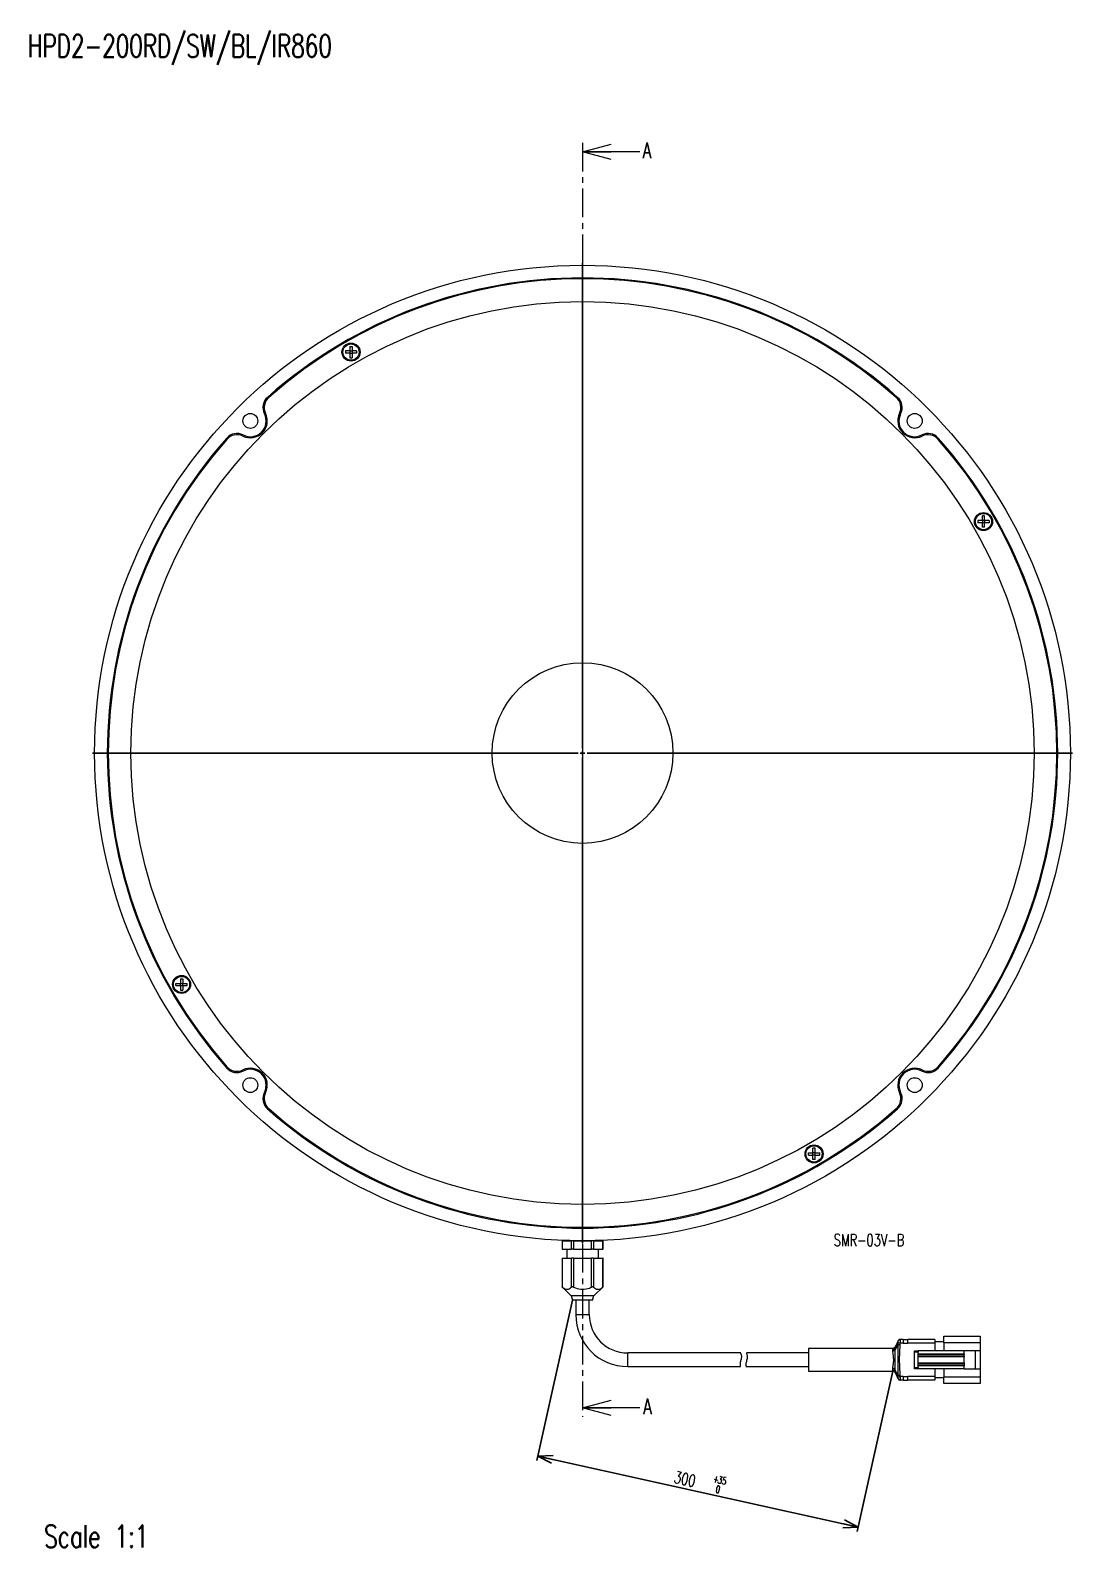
# Model space of a CAD drawing. Header units: millimetres. Extents: x 37 to 851, y 144 to 480.
# Drawn here: x 37.1 to 267.8, y 143.6 to 479.6 of the extents above; entities that cross this region are included whole.
import ezdxf

# ---------------------------------------------------------------- set-up
doc = ezdxf.new("R2010")
doc.units = ezdxf.units.MM
doc.linetypes.add('CENTER', pattern=[10.16, 6.35, -1.27, 1.27, -1.27])
doc.layers.add('FORMAT', color=7, linetype='Continuous')
doc.styles.add('SLDTEXTSTYLE0', font='TXT', dxfattribs={"width": 0.7, "bigfont": 'bigfont'})
doc.dimstyles.new('SLDDIMSTYLE0', dxfattribs={"dimtxt": 3.031684, "dimasz": 3.302, "dimexe": 0, "dimexo": 0.0625, "dimgap": 0.757921, "dimtad": 1, "dimdec": 1, "dimrnd": 1e-09, "dimzin": 12, "dimdsep": 46, "dimtxsty": 'SLDTEXTSTYLE0', "dimblk1": 'OPEN30', "dimblk2": 'OPEN30', "dimsah": 1, "dimcen": 0.09, "dimadec": 0, "dimazin": 3, "dimtol": 1, "dimtp": 35, "dimtfac": 1, "dimtdec": 1, "dimtofl": 0, "dimtmove": 0, "dimatfit": 3, "dimldrblk": 'OPEN30', "dimfxl": 1, "dimfrac": 2, "dimtolj": 1, "dimtzin": 12, "dimarcsym": 0})

# ---------------------------------------------------------------- blocks, each defined once
blk = doc.blocks.new('_OPEN30')
at = {"color": 0, "linetype": 'ByBlock', "lineweight": -2}
for p, q in [((-1, 0.267949), (0, 0)), ((0, 0), (-1, -0.267949)), ((0, 0), (-1, 0))]:
    blk.add_line(p, q, dxfattribs=at)
blk = doc.blocks.new('*D2')
at = {"layer": 'FORMAT'}
for p, q in [((157.06, 198.4), (149.2, 162.88)), ((227.98, 182.7), (220.12, 147.18)), ((149.41, 163.85), (220.34, 148.15))]:
    blk.add_line(p, q, dxfattribs=at)
at = {"layer": 'FORMAT', "xscale": 3.302, "yscale": 3.302}
for p, rotation in [((149.41, 163.85, -53.39), 167.5182348553), ((220.34, 148.15, -53.39), 347.5182348553)]:
    blk.add_blockref('_OPEN30', p, dxfattribs=dict(at, rotation=rotation))
at = {"layer": 'FORMAT', "attachment_point": 1, "rotation": 347.5182, "style": 'SLDTEXTSTYLE0'}
for s, insert, char_height in [('300', (179.92, 160.59, -53.39), 2.646), ('+', (188.41, 159.69, -53.39), 1.59), ('35', (189.44, 159.46, -53.39), 1.587), ('0', (188.98, 157.39, -53.39), 1.59)]:
    blk.add_mtext(s, dxfattribs=dict(at, insert=insert, char_height=char_height))
blk = doc.blocks.new('SW_NOTE_0')
at = {"layer": 'FORMAT', "color": 0, "insert": (0, 3.41), "char_height": 2.646, "attachment_point": 1, "style": 'SLDTEXTSTYLE0'}
blk.add_mtext('SMR-03V-B', dxfattribs=at)
blk = doc.blocks.new('SW_CENTERMARKSYMBOL_0')
at = {"layer": 'FORMAT', "color": 0}
for p, q in [((0, 1), (0, 108.5)), ((-1, 0), (-108.5, 0)), ((0, 0), (-0.5, 0)), ((0, 0), (0, 0.5)), ((0, 0), (0, -0.5)), ((0, 0), (0.5, 0)), ((1, 0), (108.5, 0)), ((0, -1), (0, -108.5))]:
    blk.add_line(p, q, dxfattribs=at)

msp = doc.modelspace()

# ---------------------------------------------------------------- linework, layer by layer
at = {"color": 7, "linetype": 'CENTER', "lineweight": 0}
msp.add_line((159.29149, 454.67997), (159.29149, 172.57975), dxfattribs=at)
at = {"color": 7, "linetype": 'Continuous', "lineweight": 0}
for p, q in [((171.99149, 452.67997), (159.29149, 452.67997)), ((171.99149, 174.57975), (159.29149, 174.57975))]:
    msp.add_line(p, q, dxfattribs=at)
at = {"color": 7, "linetype": 'Continuous', "lineweight": 15}
for p, q in [((106.7915, 408.57148), (106.7915, 408.07148)), ((107.79149, 408.57148), (106.7915, 408.57148)), ((107.79149, 408.07148), (106.7915, 408.07148)), ((107.79149, 409.57147), (108.29149, 409.57147)), ((107.79149, 409.57147), (107.79149, 408.57148)), ((107.79149, 408.57148), (108.29149, 408.57148)), ((107.79149, 408.57148), (107.79149, 408.07148)), ((107.79149, 408.07148), (107.79149, 407.07147)), ((107.79149, 408.07148), (108.29149, 408.07148)), ((107.79149, 407.07147), (108.29149, 407.07147)), ((108.29149, 409.57147), (108.29149, 408.57148)), ((109.29149, 408.57148), (108.29149, 408.57148)), ((108.29149, 408.57148), (108.29149, 408.07148)), ((108.29149, 408.07148), (108.29149, 407.07147)), ((109.29149, 408.07148), (108.29149, 408.07148)), ((109.29149, 408.57148), (109.29149, 408.07148)), ((246.8091, 371.05387), (246.8091, 370.55387)), ((247.8091, 371.05387), (246.8091, 371.05387)), ((247.8091, 370.55387), (246.8091, 370.55387)), ((248.3091, 372.05387), (247.8091, 372.05387)), ((247.8091, 371.05387), (247.8091, 372.05387)), ((247.8091, 371.05387), (247.8091, 370.55387)), ((248.3091, 371.05387), (247.8091, 371.05387)), ((247.8091, 369.55387), (247.8091, 370.55387)), ((248.3091, 370.55387), (247.8091, 370.55387)), ((248.3091, 371.05387), (248.3091, 372.05387)), ((248.3091, 371.05387), (248.3091, 370.55387)), ((249.3091, 371.05387), (248.3091, 371.05387)), ((249.3091, 370.55387), (248.3091, 370.55387)), ((248.3091, 369.55387), (248.3091, 370.55387)), ((249.3091, 371.05387), (249.3091, 370.55387)), ((248.3091, 369.55387), (247.8091, 369.55387)), ((70.27389, 269.55387), (70.77389, 269.55387)), ((70.27389, 269.55387), (70.27389, 268.55387)), ((70.77389, 269.55387), (70.77389, 268.55387)), ((69.27389, 268.55387), (70.27389, 268.55387)), ((69.27389, 268.05387), (69.27389, 268.55387)), ((69.27389, 268.05387), (70.27389, 268.05387)), ((70.27389, 268.05387), (70.27389, 268.55387)), ((70.27389, 268.55387), (70.77389, 268.55387)), ((70.27389, 268.05387), (70.27389, 267.05387)), ((70.27389, 268.05387), (70.77389, 268.05387)), ((70.27389, 267.05387), (70.77389, 267.05387)), ((70.77389, 268.55387), (71.77389, 268.55387)), ((70.77389, 268.05387), (70.77389, 268.55387)), ((70.77389, 268.05387), (70.77389, 267.05387)), ((70.77389, 268.05387), (71.77389, 268.05387)), ((71.77389, 268.05387), (71.77389, 268.55387)), ((210.79149, 232.03627), (210.29149, 232.03627)), ((210.29149, 231.03626), (210.29149, 232.03627)), ((210.79149, 231.03626), (210.79149, 232.03627)), ((209.29149, 231.03626), (210.29149, 231.03626)), ((209.29149, 230.53626), (209.29149, 231.03626)), ((209.29149, 230.53626), (210.29149, 230.53626)), ((210.79149, 231.03626), (210.29149, 231.03626)), ((210.29149, 230.53626), (210.29149, 231.03626)), ((210.29149, 229.53627), (210.29149, 230.53626)), ((210.79149, 230.53626), (210.29149, 230.53626)), ((210.79149, 229.53627), (210.29149, 229.53627)), ((210.79149, 231.03626), (211.79149, 231.03626)), ((210.79149, 230.53626), (210.79149, 231.03626)), ((210.79149, 229.53627), (210.79149, 230.53626)), ((210.79149, 230.53626), (211.79149, 230.53626)), ((211.79149, 230.53626), (211.79149, 231.03626)), ((154.75004, 211.55387), (154.75004, 209.70387)), ((154.81703, 211.55387), (154.75004, 211.55387)), ((154.81703, 209.70387), (154.75004, 209.70387)), ((154.81703, 211.55387), (154.81703, 209.70387)), ((154.81703, 211.55387), (156.83776, 211.55387)), ((154.81703, 209.70387), (156.83776, 209.70387)), ((155.79149, 209.70387), (155.79149, 207.70387)), ((156.29149, 211.59555), (156.29149, 211.55387)), ((156.83776, 209.70387), (156.83776, 211.55387)), ((157.27077, 211.55387), (156.83776, 211.55387)), ((157.27077, 209.70387), (156.83776, 209.70387)), ((157.27077, 211.55387), (157.27077, 209.70387)), ((157.27077, 211.55387), (161.31222, 211.55387)), ((157.27077, 209.70387), (161.31222, 209.70387)), ((161.31222, 209.70387), (161.31222, 211.55387)), ((161.74523, 211.55387), (161.31222, 211.55387)), ((161.74523, 209.70387), (161.31222, 209.70387)), ((161.74523, 211.55387), (161.74523, 209.70387)), ((161.74523, 211.55387), (163.76596, 211.55387)), ((161.74523, 209.70387), (163.76596, 209.70387)), ((162.29149, 211.55387), (162.29149, 211.59555)), ((162.79149, 207.70387), (162.79149, 209.70387)), ((163.76596, 209.70387), (163.76596, 211.55387)), ((163.83295, 211.55387), (163.76596, 211.55387)), ((163.83295, 209.70387), (163.76596, 209.70387)), ((163.83295, 209.70387), (163.83295, 211.55387)), ((154.75004, 207.70387), (154.75004, 201.34451)), ((154.81703, 207.70387), (154.75004, 207.70387)), ((154.81703, 207.70387), (154.81703, 201.28531)), ((154.81703, 207.70387), (156.83776, 207.70387)), ((156.83776, 201.28531), (156.83776, 207.70387)), ((157.27077, 207.70387), (156.83776, 207.70387)), ((157.27077, 207.70387), (157.27077, 201.28531)), ((157.27077, 207.70387), (161.31222, 207.70387)), ((161.31222, 201.28531), (161.31222, 207.70387)), ((161.74523, 207.70387), (161.31222, 207.70387)), ((161.74523, 207.70387), (161.74523, 201.28531)), ((161.74523, 207.70387), (163.76596, 207.70387)), ((163.76596, 201.28531), (163.76596, 207.70387)), ((163.83295, 207.70387), (163.76596, 207.70387)), ((163.83295, 201.34451), (163.83295, 207.70387)), ((154.75092, 201.34444), (156.69149, 199.40387)), ((156.69149, 199.40387), (159.29149, 199.40387)), ((156.79149, 199.40387), (157.05944, 198.40387)), ((159.29149, 198.40387), (157.05944, 198.40387)), ((157.79149, 198.40387), (157.79149, 195.20387)), ((159.29149, 199.40387), (161.89149, 199.40387)), ((161.52354, 198.40387), (159.29149, 198.40387)), ((160.79149, 195.20387), (160.79149, 198.40387)), ((161.52354, 198.40387), (161.79149, 199.40387)), ((161.89149, 199.40387), (163.83206, 201.34444)), ((229.1534, 189.42708), (228.41257, 187.94214)), ((229.12975, 188.61951), (228.42327, 187.37744)), ((229.60182, 188.90387), (229.55042, 188.59862)), ((230.2915, 188.90387), (229.60182, 188.90387)), ((229.61661, 189.70387), (229.62651, 189.70387)), ((230.2915, 189.70387), (229.62651, 189.70387)), ((230.2915, 189.70387), (231.29149, 189.70387)), ((230.2915, 188.90387), (231.29149, 188.90387)), ((237.2915, 189.70387), (231.29149, 189.70387)), ((237.2915, 188.90387), (231.29149, 188.90387)), ((239.29149, 189.20388), (237.2915, 189.20388)), ((237.2915, 188.90387), (237.2915, 187.20387)), ((239.29149, 190.45388), (244.29149, 190.45388)), ((239.29149, 188.95387), (239.29149, 190.45388)), ((247.29149, 188.95387), (239.29149, 188.95387)), ((239.29149, 188.95387), (239.29149, 187.20387)), ((244.29149, 190.45388), (247.29149, 190.45388)), ((247.29149, 190.45388), (247.29149, 188.95387)), ((247.29149, 188.95387), (247.29149, 187.20387)), ((194.30107, 186.70386), (169.29149, 186.70386)), ((209.29149, 186.70386), (195.59762, 186.70386)), ((227.97929, 187.70387), (209.29149, 187.70387)), ((209.29149, 187.70387), (209.29149, 182.70387)), ((232.79149, 187.20387), (233.59149, 187.20387)), ((232.79149, 186.90387), (232.79149, 187.20387)), ((233.59149, 186.90387), (232.79149, 186.90387)), ((232.79149, 183.50387), (232.79149, 186.90387)), ((233.59149, 187.20387), (233.59149, 186.90387)), ((243.79149, 187.20387), (233.59149, 187.20387)), ((233.59149, 183.50387), (233.59149, 186.90387)), ((233.59149, 186.55387), (243.79149, 186.55387)), ((243.79149, 186.35387), (233.59149, 186.35387)), ((233.59149, 186.05388), (243.79149, 186.05388)), ((243.79149, 185.85387), (233.59149, 185.85387)), ((243.79149, 186.55387), (243.79149, 187.20387)), ((247.29149, 187.20387), (243.79149, 187.20387)), ((243.79149, 186.55387), (243.79149, 186.35387)), ((243.79149, 186.05388), (243.79149, 186.35387)), ((243.79149, 186.05388), (243.79149, 185.85387)), ((243.79149, 184.55387), (243.79149, 185.85387)), ((246.29149, 183.20386), (246.29149, 187.20387)), ((247.29149, 187.20387), (247.29149, 183.20386)), ((169.29149, 183.70387), (194.29081, 183.70387)), ((195.45087, 183.70387), (209.29149, 183.70387)), ((209.29149, 182.70387), (227.97929, 182.70387)), ((228.41257, 182.4656), (229.1534, 180.98066)), ((229.15846, 181.00374), (228.41702, 182.67496)), ((230.2915, 181.50387), (229.60182, 181.50387)), ((230.2915, 181.50387), (231.29149, 181.50387)), ((237.2915, 181.50387), (231.29149, 181.50387)), ((232.79149, 183.20386), (232.79149, 183.50387)), ((232.79149, 183.50387), (233.59149, 183.50387)), ((233.59149, 183.20386), (232.79149, 183.20386)), ((233.59149, 184.55387), (243.79149, 184.55387)), ((243.79149, 184.35388), (233.59149, 184.35388)), ((233.59149, 184.05387), (243.79149, 184.05387)), ((243.79149, 183.85387), (233.59149, 183.85387)), ((233.59149, 183.50387), (233.59149, 183.20386)), ((243.79149, 183.20386), (233.59149, 183.20386)), ((237.2915, 183.20386), (237.2915, 181.50387)), ((239.29149, 183.20386), (239.29149, 181.45387)), ((239.29149, 179.95388), (239.29149, 181.45387)), ((239.29149, 181.45387), (247.29149, 181.45387)), ((243.79149, 184.55387), (243.79149, 184.35388)), ((243.79149, 184.35388), (243.79149, 184.05387)), ((243.79149, 184.05387), (243.79149, 183.85387)), ((243.79149, 183.20386), (243.79149, 183.85387)), ((243.79149, 183.20386), (247.29149, 183.20386)), ((247.29149, 183.20386), (247.29149, 181.45387)), ((247.29149, 181.45387), (247.29149, 179.95388)), ((229.62651, 180.70387), (229.61661, 180.70387)), ((230.2915, 180.70387), (229.62651, 180.70387)), ((230.2915, 180.70387), (231.29149, 180.70387)), ((237.2915, 180.70387), (231.29149, 180.70387)), ((239.29149, 181.20388), (237.2915, 181.20388)), ((244.29149, 179.95388), (239.29149, 179.95388)), ((247.29149, 179.95388), (244.29149, 179.95388))]:
    msp.add_line(p, q, dxfattribs=at)
at = {"color": 8, "linetype": 'Continuous', "lineweight": 15}
for p, q in [((157.79149, 195.20387), (160.79149, 195.20387)), ((169.29149, 183.70387), (169.29149, 186.70386))]:
    msp.add_line(p, q, dxfattribs=at)
at = {"color": 7, "linetype": 'Continuous', "lineweight": 15, "flags": 128}
for points in [[(229.15846, 189.404), (228.79149, 188.57685), (228.41702, 187.73277)], [(229.14179, 189.01015), (229.17192, 189.00319), (229.21229, 188.99386), (229.26193, 188.98239), (229.31966, 188.96905), (229.3841, 188.95416), (229.45373, 188.93808), (229.52688, 188.92119), (229.60182, 188.90387)], [(229.12975, 181.78824), (228.79149, 182.38293), (228.42327, 183.03031)], [(229.14179, 181.39759), (229.17192, 181.40455), (229.21229, 181.41388), (229.26193, 181.42535), (229.31966, 181.43869), (229.3841, 181.45357), (229.45373, 181.46965), (229.52688, 181.48657), (229.60182, 181.50387)]]:
    msp.add_lwpolyline(points, dxfattribs=at)
at = {"color": 8, "linetype": 'Continuous', "lineweight": 15, "flags": 128}
for points in [[(228.42944, 187.94737), (228.4284, 187.93226), (228.41702, 187.7328), (228.41702, 187.73277), (228.41702, 187.73277)], [(229.1534, 180.98066), (229.15598, 180.9935), (229.15846, 181.00374), (229.15846, 181.00374), (229.15846, 181.00374)]]:
    msp.add_lwpolyline(points, dxfattribs=at)
at = {"color": 7, "linetype": 'Continuous', "lineweight": 15}
for centre, radius in [((159.29149, 319.55387), 108), ((159.29149, 319.55387), 99.96875), ((108.04149, 408.32147), 2), ((108.04149, 408.32147), 1.99768), ((108.04149, 408.32147), 1.79773), ((85.75239, 393.09298), 1.65), ((232.8306, 393.09298), 1.65), ((248.0591, 370.80387), 2), ((248.0591, 370.80387), 1.99768), ((248.0591, 370.80387), 1.79773), ((159.29149, 319.55387), 20), ((70.52389, 268.30387), 2), ((70.52389, 268.30387), 1.99768), ((70.52389, 268.30387), 1.79773), ((85.75239, 246.01477), 1.65), ((232.8306, 246.01477), 1.65), ((210.54149, 230.78627), 2), ((210.54149, 230.78627), 1.99768), ((210.54149, 230.78627), 1.79773)]:
    msp.add_circle(centre, radius, dxfattribs=at)
for centre, radius, start, end in [((159.29149, 319.55387), 105.2, 48.4716419, 131.5283581), ((159.29149, 319.55387), 105, 48.5869691, 131.4130309), ((91.53385, 396.06362), 3, 131.5283581, 207.1951062), ((91.82028, 396.04986), 3, 131.4130309, 205.9799374), ((226.7627, 396.04986), 3, 334.0200626, 48.5869691), ((227.04914, 396.06362), 3, 332.8048938, 48.4716419), ((85.75239, 393.09298), 3.75, 244.0200626, 25.9799374), ((85.75239, 393.09298), 3.5, 242.8048938, 27.1951062), ((232.8306, 393.09298), 3.75, 154.0200626, 295.9799374), ((232.8306, 393.09298), 3.5, 152.8048938, 297.1951062), ((82.78175, 387.31152), 3, 62.8048938, 138.4716419), ((82.79551, 387.02508), 3, 64.0200626, 138.5869691), ((235.80124, 387.31152), 3, 41.5283581, 117.1951062), ((235.78748, 387.02508), 3, 41.4130309, 115.9799374), ((159.29149, 319.55387), 105.2, 138.4716419, 221.5283581), ((159.29149, 319.55387), 105, 138.5869691, 221.4130309), ((159.29149, 319.55387), 105, 318.5869691, 41.4130309), ((159.29149, 319.55387), 105.2, 318.4716419, 41.5283581), ((82.78175, 251.79623), 3, 221.5283581, 297.1951062), ((82.79551, 252.08266), 3, 221.4130309, 295.9799374), ((85.75239, 246.01477), 3.75, 334.0200626, 115.9799374), ((85.75239, 246.01477), 3.5, 332.8048938, 117.1951062), ((232.8306, 246.01477), 3.75, 64.0200626, 205.9799374), ((232.8306, 246.01477), 3.5, 62.8048938, 207.1951062), ((235.80124, 251.79623), 3, 242.8048938, 318.4716419), ((235.78748, 252.08266), 3, 244.0200626, 318.5869691), ((91.53385, 243.04412), 3, 152.8048938, 228.4716419), ((91.82028, 243.05788), 3, 154.0200626, 228.5869691), ((226.7627, 243.05788), 3, 311.4130309, 25.9799374), ((227.04914, 243.04412), 3, 311.5283581, 27.1951062), ((159.29149, 319.55387), 105.2, 228.4716419, 311.5283581), ((159.29149, 319.55387), 105, 228.5869691, 311.4130309), ((169.29149, 195.20387), 11.5, 180, 270), ((169.29149, 195.20387), 8.5, 180, 270), ((229.60082, 189.20387), 0.5, 90, 153.503875), ((229.62731, 189.20668), 0.49719, 90.0927952, 159.4545016), ((229.60082, 181.20387), 0.5, 206.484952, 270), ((229.62733, 181.20109), 0.49722, 200.5478461, 269.9048572)]:
    msp.add_arc(centre, radius, start, end, dxfattribs=at)
for points, knots in [([(154.81703, 201.28531), (154.79759, 201.30276), (154.75961, 201.33687), (154.75381, 201.34199), (154.75097, 201.34449)], [0, 0, 0, 0, 0.511674922, 1, 1, 1, 1]), ([(154.81703, 201.28531), (155.11446, 201.06888), (155.68581, 200.65313), (156.39844, 200.91341), (156.74998, 201.21101), (156.83776, 201.28531)], [0, 0, 0, 0, 0.448946818, 0.862413417, 1, 1, 1, 1]), ([(157.27077, 201.28531), (157.22772, 201.30226), (157.14136, 201.33625), (157.01458, 201.35031), (156.90705, 201.33421), (156.86117, 201.30183), (156.83776, 201.28531)], [0, 0, 0, 0, 0.255698793, 0.512963348, 0.751471916, 1, 1, 1, 1]), ([(157.27077, 201.28531), (157.42517, 201.21939), (158.06687, 200.94541), (159.28461, 200.69789), (160.51157, 200.94465), (161.14808, 201.21547), (161.31222, 201.28531)], [0, 0, 0, 0, 0.120830462, 0.502192197, 0.871626424, 1, 1, 1, 1]), ([(161.74523, 201.28531), (161.72106, 201.30225), (161.67255, 201.33624), (161.5617, 201.35031), (161.43596, 201.33421), (161.35403, 201.30183), (161.31222, 201.28531)], [0, 0, 0, 0, 0.255644525, 0.51291928, 0.751433406, 1, 1, 1, 1]), ([(161.74523, 201.28531), (162.04266, 201.06888), (162.61401, 200.65313), (163.32664, 200.91341), (163.67819, 201.21101), (163.76596, 201.28531)], [0, 0, 0, 0, 0.448946791, 0.86241339, 1, 1, 1, 1]), ([(163.83201, 201.34449), (163.83232, 201.34477), (163.83817, 201.34996), (163.818, 201.33209), (163.78354, 201.30112), (163.76596, 201.28531)], [0, 0, 0, 0, 0.026569954, 0.503241235, 1, 1, 1, 1]), ([(229.12977, 188.61954), (229.12977, 188.61956), (229.11513, 188.66347), (229.1112, 188.79983), (229.13027, 188.93096), (229.14179, 189.01015)], [0, 0, 0, 0, 0.00013445, 0.396197371, 1, 1, 1, 1]), ([(229.12973, 181.78827), (229.12973, 181.78829), (229.12973, 182.29875), (229.13771, 183.43464), (229.21724, 185.33346), (229.12908, 187.1018), (229.12973, 188.23844), (229.12973, 188.61945), (229.12973, 188.61947)], [0, 0, 0, 0, 0.000008728, 0.224241522, 0.500003385, 0.832540741, 0.999991268, 1, 1, 1, 1]), ([(229.12977, 188.61947), (229.15479, 188.61824), (229.20482, 188.61577), (229.30845, 188.61065), (229.42531, 188.60487), (229.50872, 188.60075), (229.55043, 188.5987)], [0, 0, 0, 0, 0.24999822, 0.5000022, 0.750001846, 1, 1, 1, 1]), ([(229.14179, 189.01015), (229.14397, 189.02358), (229.15249, 189.07592), (229.16163, 189.16434), (229.1667, 189.24362), (229.16872, 189.30925), (229.16822, 189.35921), (229.16384, 189.37408), (229.16175, 189.38117)], [0, 0, 0, 0, 0.069945073, 0.272568245, 0.486309046, 0.587266127, 0.803201319, 1, 1, 1, 1]), ([(229.61661, 189.70387), (229.56829, 189.69982), (229.47165, 189.69171), (229.33944, 189.62744), (229.22762, 189.532), (229.18151, 189.44667), (229.15846, 189.404)], [0, 0, 0, 0, 0.250000663, 0.499998852, 0.74999308, 1, 1, 1, 1]), ([(229.16175, 189.38117), (229.1601, 189.39258), (229.15846, 189.404), (229.15846, 189.404), (229.15846, 189.404)], [0, 0, 0, 0, 0.999704555, 1, 1, 1, 1]), ([(229.55042, 188.59862), (229.5297, 188.21813), (229.46812, 187.08735), (229.37775, 185.33234), (229.45848, 183.44854), (229.52189, 182.31782), (229.55042, 181.80912)], [0, 0, 0, 0, 0.16824046, 0.499989434, 0.775051738, 1, 1, 1, 1]), ([(229.62651, 189.70387), (229.62651, 189.70387), (229.62651, 189.70387), (229.63638, 189.67811), (229.63544, 189.58037), (229.63302, 189.43789), (229.62662, 189.25701), (229.61235, 189.05509), (229.60577, 188.93551), (229.60182, 188.90389), (229.60182, 188.90387)], [0, 0, 0, 0, 0.000047947, 0.19319172, 0.404202707, 0.50477666, 0.713523689, 0.923691242, 0.999952055, 1, 1, 1, 1]), ([(230.2915, 189.70387), (230.2915, 189.69324), (230.2915, 189.67689), (230.2915, 189.57672), (230.2915, 189.47383), (230.2915, 189.34542), (230.2915, 189.15941), (230.2915, 189.00454), (230.2915, 188.90387)], [0, 0, 0, 0, 0.239469, 0.368413456, 0.500004078, 0.631589499, 0.760529154, 1, 1, 1, 1]), ([(231.29149, 188.90387), (231.29149, 188.9561), (231.29149, 189.06057), (231.29149, 189.26031), (231.29149, 189.48068), (231.29149, 189.66795), (231.29149, 189.69188), (231.29149, 189.70387)], [0, 0, 0, 0, 0.125370246, 0.250774377, 0.500864852, 0.750048905, 1, 1, 1, 1]), ([(237.2915, 189.70387), (237.2915, 189.69242), (237.2915, 189.6696), (237.2915, 189.47993), (237.2915, 189.21731), (237.2915, 189.00827), (237.2915, 188.90387)], [0, 0, 0, 0, 0.250951505, 0.499952624, 0.750264662, 1, 1, 1, 1]), ([(194.29081, 183.70833), (194.29103, 183.70686), (194.29528, 183.6792), (194.27794, 183.78187), (194.25037, 184.02023), (194.24841, 184.40649), (194.30536, 184.82656), (194.38987, 185.09248), (194.42527, 185.20387)], [0, 0, 0, 0, 0.011861577, 0.22288977, 0.434127021, 0.647311213, 0.852266983, 1, 1, 1, 1]), ([(194.42527, 185.20387), (194.46229, 185.33495), (194.53634, 185.59708), (194.53257, 185.98087), (194.46578, 186.31848), (194.3644, 186.57604), (194.28726, 186.71149), (194.29846, 186.6915), (194.30107, 186.68685)], [0, 0, 0, 0, 0.17055982, 0.341077041, 0.513977115, 0.712812485, 0.933233853, 1, 1, 1, 1]), ([(195.5555, 184.80069), (195.51902, 184.67043), (195.44615, 184.41025), (195.4488, 184.06908), (195.48548, 183.82179), (195.52181, 183.69517), (195.51592, 183.71662), (195.51453, 183.72168)], [0, 0, 0, 0, 0.218256803, 0.435979078, 0.66539756, 0.921151382, 1, 1, 1, 1]), ([(195.59762, 186.68943), (195.59626, 186.69389), (195.58888, 186.71815), (195.62537, 186.60213), (195.68704, 186.34834), (195.73798, 185.95154), (195.72456, 185.48248), (195.64996, 185.08504), (195.57905, 184.87158), (195.5555, 184.80069)], [0, 0, 0, 0, 0.039235788, 0.213466906, 0.389972054, 0.573493592, 0.751549444, 0.917481048, 1, 1, 1, 1]), ([(227.96721, 187.12598), (227.96275, 187.15821), (227.95387, 187.22249), (227.94564, 187.33844), (227.94998, 187.40942), (227.95286, 187.45648)], [0, 0, 0, 0, 0.253195888, 0.50498192, 1, 1, 1, 1]), ([(227.95286, 187.45648), (228.00252, 187.45954), (228.10182, 187.46568), (228.23694, 187.52463), (228.34993, 187.61337), (228.39466, 187.69297), (228.41702, 187.73277)], [0, 0, 0, 0, 0.249996903, 0.499996315, 0.749997767, 1, 1, 1, 1]), ([(227.96714, 183.28129), (227.99817, 183.48088), (228.06038, 183.88105), (228.1783, 184.68289), (228.18468, 185.52759), (228.09627, 186.32495), (228.00784, 186.84148), (227.97455, 187.07454), (227.9672, 187.12598)], [0, 0, 0, 0, 0.191267578, 0.383481066, 0.574167701, 0.758198966, 0.946621651, 1, 1, 1, 1]), ([(228.42328, 187.37714), (228.40021, 187.34342), (228.35407, 187.27597), (228.24271, 187.19776), (228.11124, 187.14238), (228.01519, 187.13161), (227.96717, 187.12622)], [0, 0, 0, 0, 0.249997317, 0.499991919, 0.74999919, 1, 1, 1, 1]), ([(228.41637, 187.95781), (228.38368, 187.90945), (228.31994, 187.81515), (228.16797, 187.73277), (228.05023, 187.69431), (227.98852, 187.70483), (227.98494, 187.70545)], [0, 0, 0, 0, 0.329031717, 0.641539844, 0.979189515, 1, 1, 1, 1]), ([(228.42326, 187.37743), (228.42327, 187.37741), (228.43361, 187.31538), (228.42424, 187.02951), (228.45433, 186.41472), (228.39163, 185.54531), (228.41687, 184.65111), (228.43909, 183.76938), (228.45995, 183.25041), (228.42327, 183.03033), (228.42326, 183.03031)], [0, 0, 0, 0, 0.000013062, 0.054380911, 0.244149867, 0.427630475, 0.61445115, 0.807068837, 0.999986938, 1, 1, 1, 1]), ([(228.41702, 187.73277), (228.41702, 187.73276), (228.41702, 187.68242), (228.41367, 187.61764), (228.41704, 187.48806), (228.42327, 187.41693), (228.42327, 187.37746), (228.42327, 187.37744)], [0, 0, 0, 0, 0.000097919, 0.49623992, 0.745743207, 0.999904013, 1, 1, 1, 1]), ([(227.95286, 182.95123), (227.94998, 182.99829), (227.94564, 183.06928), (227.95386, 183.18513), (227.96271, 183.24923), (227.96714, 183.28129)], [0, 0, 0, 0, 0.495665796, 0.747732906, 1, 1, 1, 1]), ([(228.41702, 182.67495), (228.39466, 182.71475), (228.34994, 182.79435), (228.23694, 182.88309), (228.10182, 182.94204), (228.00252, 182.94818), (227.95286, 182.95125)], [0, 0, 0, 0, 0.24999462, 0.50000423, 0.750003237, 1, 1, 1, 1]), ([(228.42326, 183.03001), (228.4002, 183.06378), (228.35407, 183.1313), (228.24272, 183.20967), (228.11125, 183.26521), (228.01519, 183.27609), (227.96717, 183.28153)], [0, 0, 0, 0, 0.250004743, 0.49999977, 0.750001779, 1, 1, 1, 1]), ([(227.99523, 182.70138), (228.04782, 182.69653), (228.14697, 182.68739), (228.27053, 182.62021), (228.35897, 182.5411), (228.41638, 182.46083), (228.45037, 182.38925), (228.46785, 182.33422), (228.47537, 182.29864), (228.47798, 182.28295), (228.47876, 182.27777), (228.47929, 182.27412), (228.47973, 182.27092), (228.47991, 182.26952), (228.47982, 182.27018), (228.47979, 182.27043)], [0, 0, 0, 0, 0.200512512, 0.377986403, 0.527385203, 0.652743634, 0.753874571, 0.829070637, 0.875918167, 0.889456096, 0.899034989, 0.910267215, 0.929240798, 0.973228301, 1, 1, 1, 1]), ([(228.42327, 183.0303), (228.42327, 183.03028), (228.42327, 182.99081), (228.41704, 182.91967), (228.41367, 182.79009), (228.41702, 182.72532), (228.41702, 182.67497), (228.41702, 182.67496)], [0, 0, 0, 0, 0.000095987, 0.25425623, 0.503759491, 0.999902081, 1, 1, 1, 1]), ([(229.14179, 181.39759), (229.1301, 181.47915), (229.11121, 181.61092), (229.11526, 181.74468), (229.12977, 181.78818), (229.12977, 181.78819)], [0, 0, 0, 0, 0.618884003, 0.999869457, 1, 1, 1, 1]), ([(229.12973, 181.78827), (229.15474, 181.7895), (229.20477, 181.79197), (229.30841, 181.79714), (229.42528, 181.8029), (229.50871, 181.80704), (229.55042, 181.80912)], [0, 0, 0, 0, 0.249999413, 0.500004511, 0.75000448, 1, 1, 1, 1]), ([(229.55042, 181.80912), (229.5506, 181.80612), (229.55649, 181.70308), (229.57949, 181.602), (229.60182, 181.50387)], [0, 0, 0, 0, 0.029072806, 1, 1, 1, 1]), ([(229.60182, 181.50387), (229.60182, 181.50385), (229.60315, 181.49321), (229.60892, 181.3948), (229.62429, 181.20852), (229.63054, 181.03677), (229.63481, 180.89262), (229.63539, 180.77577), (229.63395, 180.71239), (229.62651, 180.70387), (229.62651, 180.70387), (229.62651, 180.70387)], [0, 0, 0, 0, 0.000047952, 0.025677404, 0.235975964, 0.447953388, 0.495297011, 0.703192846, 0.913519369, 0.999952047, 1, 1, 1, 1]), ([(230.2915, 181.50387), (230.2915, 181.4032), (230.2915, 181.24833), (230.2915, 181.06232), (230.2915, 180.9339), (230.2915, 180.83101), (230.2915, 180.73087), (230.2915, 180.71451), (230.2915, 180.70387)], [0, 0, 0, 0, 0.239471626, 0.368411701, 0.49999755, 0.631588601, 0.76052799, 1, 1, 1, 1]), ([(231.29149, 180.70387), (231.29149, 180.70714), (231.29149, 180.71368), (231.29149, 180.77942), (231.29149, 180.9256), (231.29149, 181.19017), (231.29149, 181.39919), (231.29149, 181.50387)], [0, 0, 0, 0, 0.125369791, 0.250776549, 0.500871247, 0.750052051, 1, 1, 1, 1]), ([(237.2915, 181.50387), (237.2915, 181.39854), (237.2915, 181.1887), (237.2915, 180.92764), (237.2915, 180.74323), (237.2915, 180.71698), (237.2915, 180.70387)], [0, 0, 0, 0, 0.250950672, 0.499945071, 0.750261984, 1, 1, 1, 1]), ([(229.16175, 181.02657), (229.16277, 181.02901), (229.16635, 181.03754), (229.16893, 181.07384), (229.16817, 181.12788), (229.16478, 181.1936), (229.16012, 181.27088), (229.14798, 181.3548), (229.14179, 181.39759)], [0, 0, 0, 0, 0.086193615, 0.300277648, 0.513845303, 0.560620593, 0.775972529, 1, 1, 1, 1]), ([(229.15846, 181.00374), (229.15846, 181.00374), (229.15846, 181.01992), (229.1601, 181.02324), (229.16175, 181.02657)], [0, 0, 0, 0, 0.000307097, 1, 1, 1, 1]), ([(229.15846, 181.00374), (229.18151, 180.96108), (229.22762, 180.87575), (229.33943, 180.7803), (229.47165, 180.71603), (229.56829, 180.70792), (229.61661, 180.70387)], [0, 0, 0, 0, 0.249986214, 0.499998744, 0.749998146, 1, 1, 1, 1])]:
    msp.add_open_spline(points, degree=3, knots=knots, dxfattribs=at)
at = {"color": 8, "linetype": 'Continuous', "lineweight": 15}
for points, knots in [([(229.15846, 189.404), (229.15846, 189.404), (229.15846, 189.404), (229.15317, 189.42542), (229.1534, 189.42708), (229.1534, 189.42708), (229.1534, 189.42708)], [0, 0, 0, 0, 0.000029251, 0.27387193, 0.999985261, 1, 1, 1, 1]), ([(227.95286, 187.45648), (227.96291, 187.53922), (227.9809, 187.68749), (227.97978, 187.67544), (227.97929, 187.67012)], [0, 0, 0, 0, 0.55809175, 1, 1, 1, 1]), ([(227.97929, 182.73764), (227.9805, 182.72865), (227.98448, 182.69906), (227.96584, 182.84772), (227.95286, 182.95123)], [0, 0, 0, 0, 0.303714887, 1, 1, 1, 1]), ([(228.41702, 182.67496), (228.41702, 182.67496), (228.41702, 182.5982), (228.43292, 182.4171), (228.43025, 182.45026), (228.42944, 182.46037)], [0, 0, 0, 0, 0.000044981, 0.695134561, 1, 1, 1, 1])]:
    msp.add_open_spline(points, degree=3, knots=knots, dxfattribs=at)
at = {"layer": 'FORMAT'}
msp.add_line((159.29149, 219.58513), (159.29149, 217.50233), dxfattribs=at)

# ---------------------------------------------------------------- block references
at = {"color": 7, "linetype": 'Continuous', "lineweight": 0, "xscale": 6.349999999999999, "yscale": 6.349999999999999, "rotation": 180}
for p in [(159.29149, 452.67997), (159.29149, 174.57975)]:
    msp.add_blockref('_OPEN30', p, dxfattribs=at)
at = {"layer": 'FORMAT'}
for name, p in [('SW_CENTERMARKSYMBOL_0', (159.29149, 319.55387)), ('SW_NOTE_0', (214.93051, 209.62677))]:
    msp.add_blockref(name, p, dxfattribs=at)

# ---------------------------------------------------------------- texts
at = {"color": 7, "linetype": 'Continuous', "char_height": 3.5, "attachment_point": 1, "style": 'SLDTEXTSTYLE0'}
for insert in [(172.63796, 454.76565), (172.74291, 176.62309)]:
    msp.add_mtext('A', dxfattribs=dict(at, insert=insert))
at = {"layer": 'FORMAT', "color": 8, "insert": (36.45422, 478.61728), "char_height": 5, "attachment_point": 1, "style": 'SLDTEXTSTYLE0'}
msp.add_mtext('{\\C7;HPD2-200RD/SW/BL/IR860}', dxfattribs=at)
at = {"layer": 'FORMAT', "color": 5, "insert": (40.12458, 148.60103), "char_height": 5, "attachment_point": 1, "style": 'SLDTEXTSTYLE0'}
msp.add_mtext('{\\C7;Scale 1:1}', dxfattribs=at)

# ---------------------------------------------------------------- dimensions: what is measured, and where the dimension line sits
at = {"layer": 'FORMAT'}
dim = msp.add_linear_dim(base=(220.33613, 148.1528), p1=(157.05944, 198.40387), p2=(227.98438, 182.70387), angle=347.5182349, dimstyle='SLDDIMSTYLE0', dxfattribs=at)
dim.commit()
dim.dimension.update_dxf_attribs({"geometry": '*D2', "text_midpoint": (184.87366, 156.0028), "dimtype": 160})

doc.saveas('drawing.dxf')
